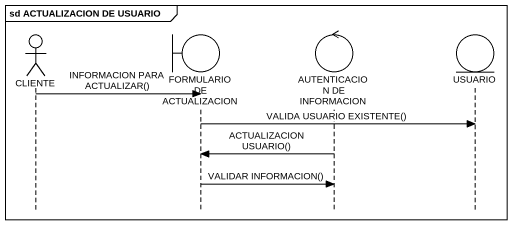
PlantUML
@startuml
mainframe sd ACTUALIZACION DE USUARIO
hide footbox
actor CLIENTE
boundary "FORMULARIO DE ACTUALIZACION" as FORMULARIO_DE_ACTUALIZACION
control "AUTENTICACION DE INFORMACION" as AUTENTICACION_DE_INFORMACION
entity USUARIO

CLIENTE -> FORMULARIO_DE_ACTUALIZACION : INFORMACION PARA ACTUALIZAR()
FORMULARIO_DE_ACTUALIZACION -> USUARIO : VALIDA USUARIO EXISTENTE()
AUTENTICACION_DE_INFORMACION -> FORMULARIO_DE_ACTUALIZACION : ACTUALIZACION USUARIO()
FORMULARIO_DE_ACTUALIZACION -> AUTENTICACION_DE_INFORMACION : VALIDAR INFORMACION()
@enduml
